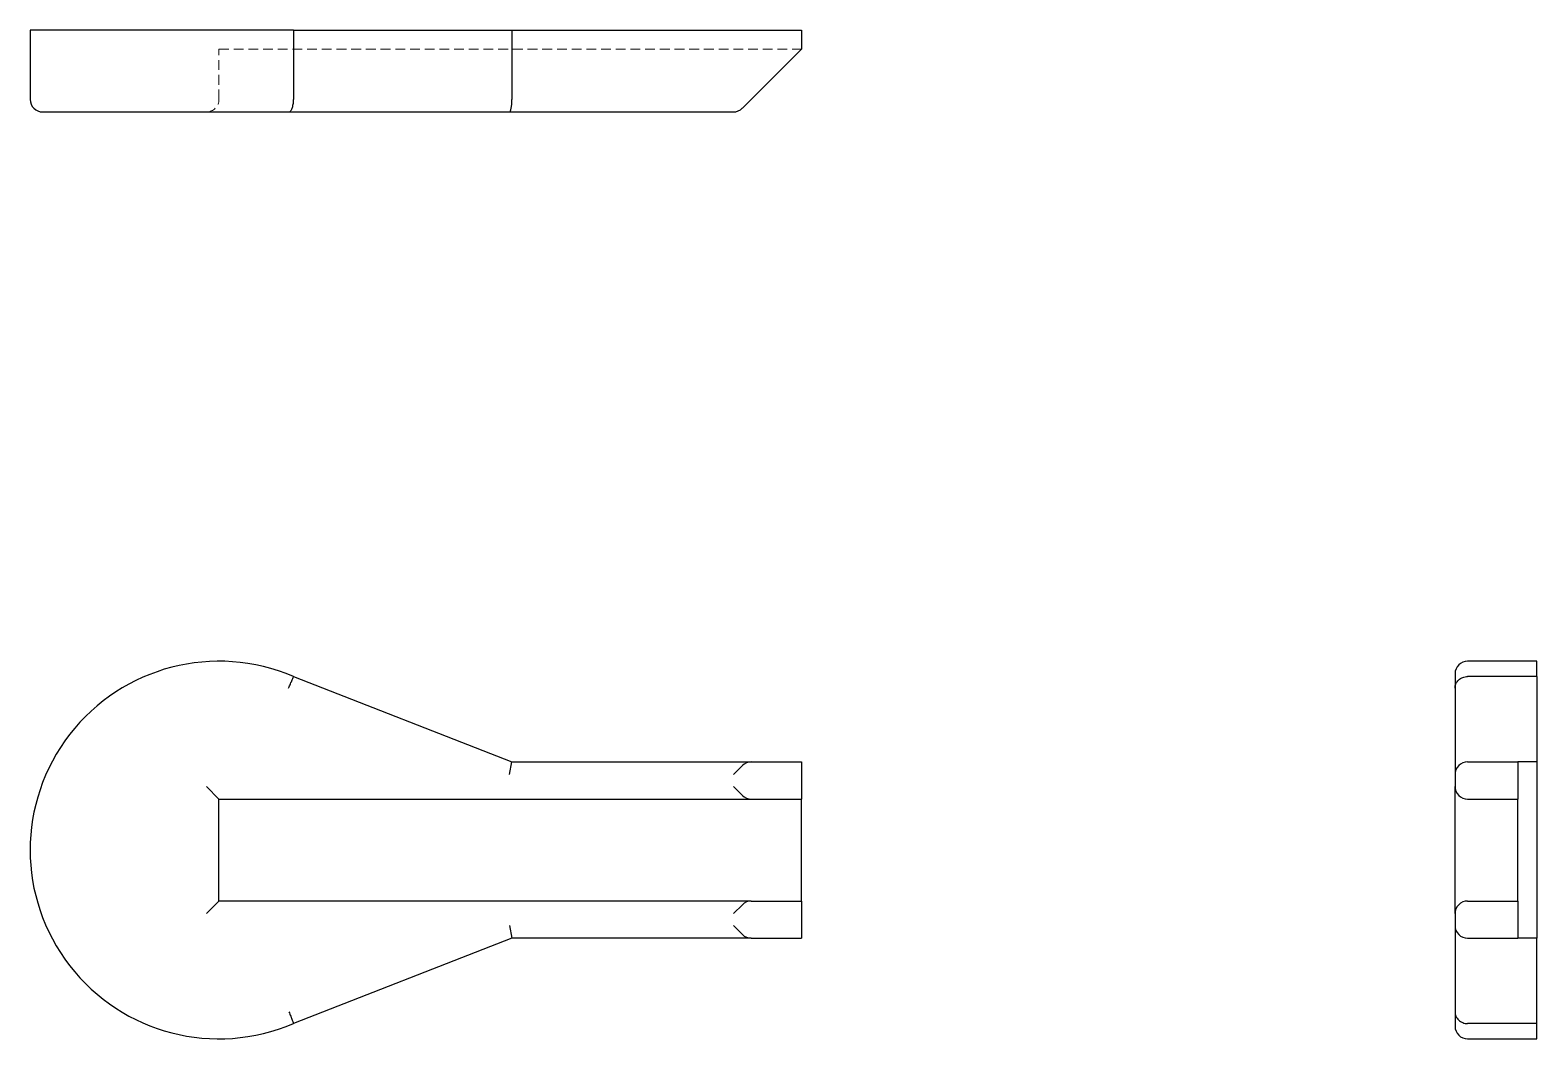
# Model space of a CAD drawing. Header units: millimetres. Extents: x 33 to 228, y 33 to 163.
import ezdxf

# ---------------------------------------------------------------- set-up
doc = ezdxf.new("R2010")
doc.units = ezdxf.units.MM
doc.linetypes.add('HIDDEN', pattern=[1.905, 1.27, -0.635])

msp = doc.modelspace()

# ---------------------------------------------------------------- linework, layer by layer
at = {"color": 7, "linetype": 'Continuous', "lineweight": 25}
for p, q in [((33, 163.31), (33, 154.33)), ((67.14, 163.31), (33, 163.31)), ((67.14, 163.31), (67.14, 154.33)), ((67.14, 163.31), (95.46, 163.31)), ((95.46, 163.31), (95.46, 154.33)), ((95.46, 163.31), (133, 163.31)), ((133, 163.31), (133, 160.86)), ((126.47, 154.33), (133, 160.86)), ((125.32, 153.18), (126.47, 154.33)), ((34.63, 152.7), (66.5, 152.7)), ((66.5, 152.7), (95.15, 152.7)), ((95.15, 152.7), (124.16, 152.7)), ((228.31, 81.48), (219.33, 81.48)), ((228.31, 79.5), (228.31, 81.48)), ((67.14, 79.5), (95.46, 68.43)), ((217.7, 79.85), (217.7, 78)), ((228.31, 79.5), (219.33, 79.5)), ((228.31, 79.5), (228.31, 68.43)), ((217.7, 78), (217.7, 66.79)), ((95.15, 66.79), (95.46, 68.43)), ((95.46, 68.43), (126.47, 68.43)), ((126.47, 68.43), (133, 68.43)), ((133, 68.43), (133, 63.61)), ((219.33, 68.43), (225.86, 68.43)), ((225.86, 68.43), (225.86, 63.61)), ((228.31, 68.43), (225.86, 68.43)), ((228.31, 68.43), (228.31, 45.57)), ((124.16, 66.79), (125.32, 67.95)), ((217.7, 66.79), (217.7, 65.24)), ((55.85, 65.24), (57.48, 63.61)), ((124.16, 65.24), (125.32, 64.09)), ((217.7, 48.76), (217.7, 65.24)), ((57.48, 63.61), (126.47, 63.61)), ((57.48, 50.39), (57.48, 63.61)), ((126.47, 63.61), (133, 63.61)), ((133, 50.39), (133, 63.61)), ((219.33, 63.61), (225.86, 63.61)), ((225.86, 50.39), (225.86, 63.61)), ((55.85, 48.76), (57.48, 50.39)), ((126.47, 50.39), (57.48, 50.39)), ((124.16, 48.76), (125.32, 49.91)), ((126.47, 50.39), (133, 50.39)), ((133, 50.39), (133, 45.57)), ((219.33, 50.39), (225.86, 50.39)), ((225.86, 50.39), (225.86, 45.57)), ((95.15, 47.21), (95.46, 45.57)), ((124.16, 47.21), (125.32, 46.05)), ((217.7, 48.76), (217.7, 47.21)), ((217.7, 47.21), (217.7, 36.02)), ((95.46, 45.57), (67.14, 34.5)), ((126.47, 45.57), (95.46, 45.57)), ((126.47, 45.57), (133, 45.57)), ((219.33, 45.57), (225.86, 45.57)), ((228.31, 45.57), (225.86, 45.57)), ((228.31, 34.5), (228.31, 45.57)), ((217.7, 36.02), (217.7, 34.15)), ((228.31, 34.5), (219.33, 34.5)), ((228.31, 32.52), (228.31, 34.5)), ((219.33, 32.52), (228.31, 32.52))]:
    msp.add_line(p, q, dxfattribs=at)
at = {"color": 7, "linetype": 'HIDDEN', "lineweight": 18}
for p, q in [((57.48, 160.86), (133, 160.86)), ((57.48, 154.33), (57.48, 160.86))]:
    msp.add_line(p, q, dxfattribs=at)
at = {"color": 7, "linetype": 'Continuous', "lineweight": 25}
for centre, radius, start, end in [((34.63, 154.33), 1.63, 180, 270), ((124.16, 154.33), 1.63, 270, 315), ((57.48, 57), 24.48, 66.7606, 293.2394), ((219.33, 79.85), 1.63, 90, 180), ((126.47, 66.79), 1.63, 90, 135), ((219.33, 66.79), 1.63, 90, 135), ((219.33, 66.79), 1.63, 135, 180), ((219.33, 65.24), 1.63, 180, 225), ((126.47, 65.24), 1.63, 225, 270), ((219.33, 65.24), 1.63, 225, 270), ((126.47, 48.76), 1.63, 90, 135), ((219.33, 48.76), 1.63, 135, 180), ((219.33, 48.76), 1.63, 90, 135), ((219.33, 47.21), 1.63, 180, 225), ((126.47, 47.21), 1.63, 225, 270), ((219.33, 47.21), 1.63, 225, 270), ((219.33, 34.15), 1.63, 180, 270)]:
    msp.add_arc(centre, radius, start, end, dxfattribs=at)
at = {"color": 7, "linetype": 'HIDDEN', "lineweight": 18}
msp.add_arc((55.85, 154.33), 1.63, 270, 0, dxfattribs=at)
at = {"color": 7, "linetype": 'Continuous', "lineweight": 25}
msp.add_ellipse((95.15, 154.33), major_axis=(0, 1.63), ratio=0.188548, start_param=3.141593, end_param=4.712389, dxfattribs=at)
for points in [[(66.5, 152.7), (66.58, 152.7), (66.67, 152.74), (66.82, 152.9), (66.9, 153.02), (67.01, 153.33), (67.06, 153.51), (67.13, 153.9), (67.14, 154.12), (67.14, 154.33)], [(66.5, 78), (66.58, 78.19), (66.67, 78.39), (66.82, 78.75), (66.9, 78.92), (67.01, 79.2), (67.06, 79.31), (67.13, 79.46), (67.14, 79.5), (67.14, 79.5)], [(217.7, 78), (217.7, 78.19), (217.74, 78.39), (217.9, 78.75), (218.02, 78.92), (218.33, 79.2), (218.51, 79.31), (218.9, 79.46), (219.12, 79.5), (219.33, 79.5)], [(66.55, 36.02), (66.63, 35.82), (66.7, 35.63), (66.85, 35.26), (66.91, 35.09), (67.02, 34.81), (67.07, 34.7), (67.13, 34.54), (67.14, 34.5), (67.14, 34.5)], [(217.7, 36.02), (217.7, 35.82), (217.74, 35.63), (217.9, 35.26), (218.02, 35.09), (218.33, 34.81), (218.51, 34.7), (218.9, 34.54), (219.12, 34.5), (219.33, 34.5)]]:
    msp.add_open_spline(points, degree=3, knots=[0, 0, 0, 0, 0.25, 0.25, 0.5, 0.5, 0.75, 0.75, 1, 1, 1, 1], dxfattribs=at)

doc.saveas('drawing.dxf')
